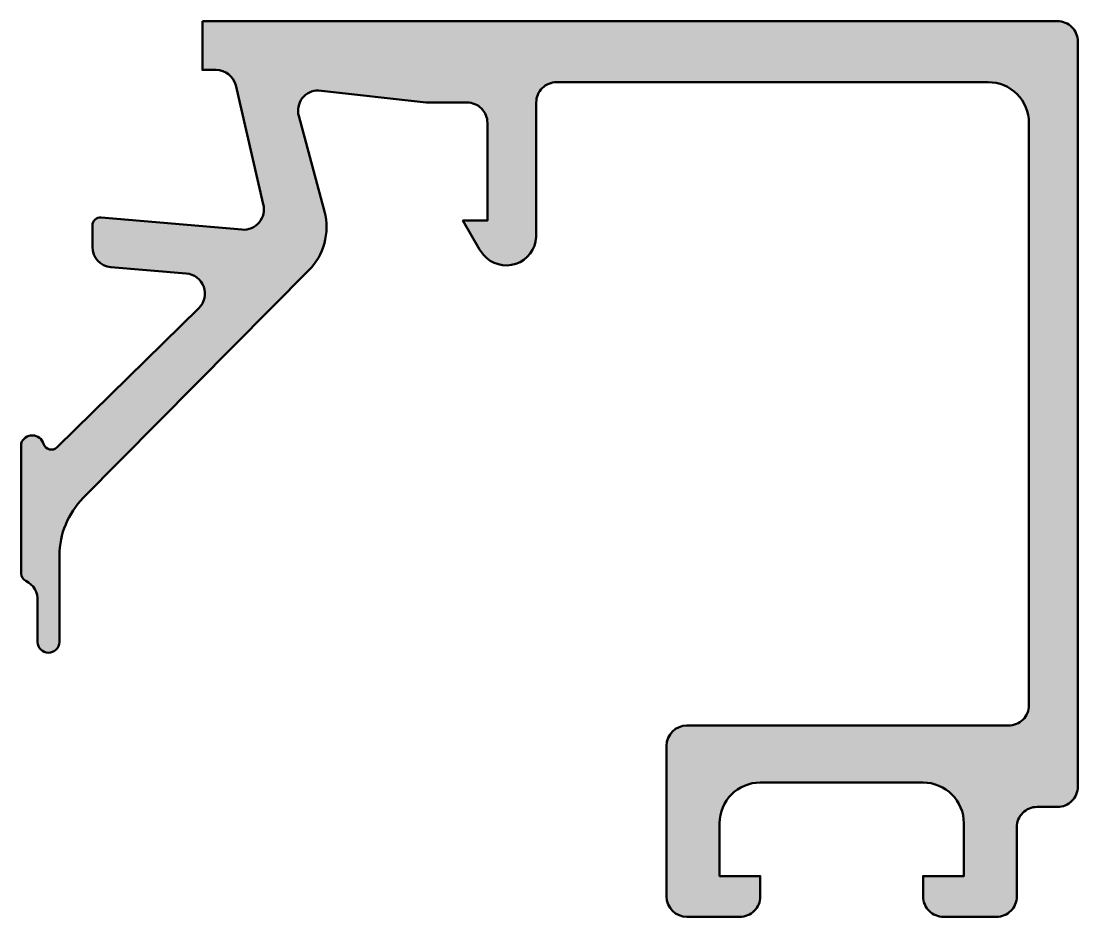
# Model space of a CAD drawing. Extents: x -4 to 22, y -22 to 0.
import ezdxf

# ---------------------------------------------------------------- set-up
doc = ezdxf.new("R2010")
doc.units = 0
doc.layers.add('0S-Alu contour', color=7, linetype='Continuous', lineweight=50)
doc.layers.add('0S-Alu hatch', color=252, linetype='Continuous', lineweight=25)

# ---------------------------------------------------------------- blocks, each defined once
blk = doc.blocks.new('189240__9E3845E5_E55D_4BA7_A5D9_3B0723285C87_')
at = {"layer": '0S-Alu hatch'}
h = blk.add_hatch(color=256, dxfattribs=at)
edge = h.paths.add_edge_path()
edge.add_line((0.5, 0), (0.5, -1.20001220703125))
edge.add_line((0.5, -1.20001220703125), (0.8369979858398438, -1.20001220703125))
edge.add_ellipse((0.8373748736087095, -1.698129857810164), major_axis=(-0.4981177933600593, 0), ratio=1, start_angle=194.7849358881777, end_angle=270.0433513535439, ccw=False)
edge.add_line((1.319000244140625, -1.571014404296875), (1.995002746582031, -4.492984771728515))
edge.add_ellipse((1.51147093015241, -4.62228875051399), major_axis=(-0.5005222636701417, 0), ratio=1, start_angle=85.13261834390869, end_angle=194.9714746716671, ccw=False)
edge.add_line((1.469001770019531, -5.12100601196289), (-1.983001708984375, -4.81900405883789))
edge.add_arc((-2.000097428706192, -5.018171276399617), 0.1998995852524142, 85.09398406941852, 179.9535411302847)
edge.add_line((-2.199996948242187, -5.018009185791021), (-2.199996948242187, -5.547008514404296))
edge.add_arc((-1.700283569074172, -5.547197124063374), 0.4997134147620209, 179.9783745295333, 264.9807980324286)
edge.add_line((-1.744003295898437, -6.044994354248045), (0.1063804626464844, -6.19683837890625))
edge.add_ellipse((0.0642992872682498, -6.694553735843006), major_axis=(-0.4994911429163647, 0), ratio=1, start_angle=134.8194325658602, end_angle=265.1672114210391, ccw=False)
edge.add_line((0.4163780212402327, -7.048858642578125), (-3.066407677957609, -10.46703112582501))
edge.add_ellipse((-3.20649877499554, -10.3242919072104), major_axis=(-0.2000000000000018, 0), ratio=1, start_angle=16.480324791534883, end_angle=134.4635590735882, ccw=False)
edge.add_arc((-3.67573551440455, -10.46311090666816), 0.2893402009049064, 16.48032479153507, 161.4222630945775)
edge.add_line((-3.94999885559082, -10.37092971801757), (-3.949998855590819, -13.56611945798112))
edge.add_arc((-3.749998855590966, -13.56611945798111), 0.1999999999998536, 180, 244.5584639014682)
edge.add_ellipse((-4.052680887786449, -14.20237552305606), major_axis=(-0.504583701882785, 0), ratio=1, start_angle=175.0260589006456, end_angle=244.55846390146598, ccw=False)
edge.add_line((-3.54999732971191, -14.24612426757813), (-3.549997329711914, -15.24996948242187))
edge.add_arc((-3.279513359069824, -15.24153434577916), 0.2706154650135358, 181.7862099046666, 358.2137900953334)
edge.add_line((-3.009029388427734, -15.24996948242187), (-3.009037017822265, -13.1251106262207))
edge.add_ellipse((-1.006400665246993, -13.1266350689319), major_axis=(-2.002636932791755, 0), ratio=1, start_angle=315.0223400847135, end_angle=359.9563854333871, ccw=False)
edge.add_line((-2.423030853271482, -11.71110916137695), (3.110000610351562, -6.127990722656248))
edge.add_arc((2.046545649105421, -5.066779044348756), 1.502367025987737, 315.0604944768675, 374.9586363659799)
edge.add_line((3.498001098632815, -4.678985595703128), (2.868652343749999, -2.329406738281249))
edge.add_ellipse((3.35159611991723, -2.199994440166193), major_axis=(-0.4999822335264367, 0), ratio=1, start_angle=-90.00226737133357, end_angle=15.000874823383981, ccw=False)
edge.add_line((3.351615905761718, -1.70001220703125), (5.999999999999998, -2))
edge.add_line((5.999999999999998, -2), (7, -2))
edge.add_ellipse((7.000239304143113, -2.499760695856886), major_axis=(-0.499760753150778, 0), ratio=1, start_angle=179.9725646364607, end_angle=270.0274353635372, ccw=False)
edge.add_line((7.5, -2.500000000000017), (7.499999999999999, -4.899993896484375))
edge.add_line((7.499999999999999, -4.899993896484375), (6.900001525878905, -4.899993896484375))
edge.add_line((6.900001525878905, -4.899993896484375), (7.309783935546872, -5.609771728515617))
edge.add_line((7.309783935546872, -5.609771728515617), (7.405654907226561, -5.74114990234375))
edge.add_arc((7.965216424563849, -5.263015822087502), 0.736017180769102, 220.5132237775056, 356.6781568099219)
edge.add_line((8.69999694824219, -5.3056640625), (8.699996948242188, -2.000000000000001))
edge.add_ellipse((9.199759202819711, -1.999762254577523), major_axis=(-0.4997623111272956, 0), ratio=1, start_angle=-90.02725657681037, end_angle=0.02725657679940241, ccw=False)
edge.add_line((9.199996948242188, -1.499999999999999), (19.80000305175781, -1.5))
edge.add_ellipse((19.80051816637697, -2.499484885380843), major_axis=(-0.9994850181207459, 0), ratio=1, start_angle=179.9704708981049, end_angle=270.0295291019022, ccw=False)
edge.add_line((20.80000305175781, -2.499999999999879), (20.80000305175781, -16.79999923706054))
edge.add_ellipse((20.30031033217549, -16.80030650393591), major_axis=(-0.4996928140533023, 0), ratio=1, start_angle=89.9673910147186, end_angle=180.0352318379516, ccw=False)
edge.add_line((20.30002593994141, -17.29999923706055), (12.39999389648437, -17.29999923706055))
edge.add_arc((12.40003589597032, -17.80004123654649), 0.500042001249753, 90.00481238232614, 179.9951876176889)
edge.add_line((11.89999389648437, -17.79999923706067), (11.89999389648437, -21.5))
edge.add_arc((12.40003589597032, -21.49995800051406), 0.500042001249753, 180.0048123823111, 269.9951876176738)
edge.add_line((12.39999389648437, -22), (13.70001220703125, -22))
edge.add_arc((13.70002252714179, -21.50001032011054), 0.499989679995963, 269.9988173780341, 360.0011826222799)
edge.add_line((14.20001220703125, -21.49999999999995), (14.20001220703125, -21))
edge.add_line((14.20001220703125, -21), (13.20001220703125, -21))
edge.add_line((13.20001220703125, -21), (13.20001220703125, -19.69998168945312))
edge.add_ellipse((14.20005759288476, -19.70002707530665), major_axis=(-1.000045386883407, 0), ratio=1, start_angle=270.00260029983747, end_angle=359.99739970021847, ccw=False)
edge.add_line((14.20001220703125, -18.69998168945313), (18.20001220703125, -18.69998168945312))
edge.add_ellipse((18.19996682117775, -19.70002707530662), major_axis=(-1.000045386883387, 0), ratio=1, start_angle=180.0026002997815, end_angle=269.99739970016367, ccw=False)
edge.add_line((19.20001220703125, -19.69998168945408), (19.20001220703125, -21))
edge.add_line((19.20001220703125, -21), (18.20001220703125, -21))
edge.add_line((18.20001220703125, -21), (18.20001220703125, -21.5))
edge.add_arc((18.70000188692071, -21.50001032011054), 0.4999896799959666, 179.9988173777201, 270.0011826219663)
edge.add_line((18.70001220703126, -22), (20.00003051757813, -22))
edge.add_arc((20.00027535573902, -21.5002448381609), 0.4997552218141941, 269.9719298704007, 360.0280701296023)
edge.add_line((20.50003051757812, -21.49999999999998), (20.5, -19.79998779296875))
edge.add_ellipse((20.99975896863922, -19.79974676160797), major_axis=(-0.4997590267633498, 0), ratio=1, start_angle=-90.02763347833451, end_angle=0.027633478345592266, ccw=False)
edge.add_line((21, -19.29998779296875), (21.50003051757813, -19.29998779296875))
edge.add_arc((21.50027535573903, -18.80023263112965), 0.499755221814187, 269.9719298703999, 360.0280701296023)
edge.add_line((22.00003051757812, -18.79998779296873), (22, -0.5000000000000036))
edge.add_arc((21.50023930414312, -0.4997606958568816), 0.4997607531507691, 359.9725646364607, 450.0274353635377)
edge.add_line((21.5, -3.5e-15), (0.5, 0))
at = {"layer": '0S-Alu contour', "color": 7}
for points in [[(0.5, 0), (0.5, -1.20001220703125), (0.8369979858398438, -1.20001220703125)], [(21.5, -3.5e-15), (0.5, 0)], [(22.00003051757812, -18.79998779296873), (22, -0.5000000000000036)], [(9.199996948242188, -1.499999999999999), (19.80000305175781, -1.5)], [(1.319000244140625, -1.571014404296875), (1.995002746582031, -4.492984771728515)], [(3.351615905761718, -1.70001220703125), (5.999999999999998, -2), (7, -2)], [(8.69999694824219, -5.3056640625), (8.699996948242188, -2.000000000000001)], [(3.498001098632815, -4.678985595703128), (2.868652343749999, -2.329406738281249)], [(7.5, -2.500000000000017), (7.499999999999999, -4.899993896484375), (6.900001525878905, -4.899993896484375), (7.309783935546872, -5.609771728515617), (7.405654907226561, -5.74114990234375)], [(20.80000305175781, -2.499999999999879), (20.80000305175781, -16.79999923706054)], [(1.469001770019531, -5.12100601196289), (-1.983001708984374, -4.81900405883789)], [(-2.199996948242187, -5.018009185791021), (-2.199996948242187, -5.547008514404296)], [(-2.423030853271482, -11.71110916137695), (3.110000610351562, -6.127990722656248)], [(-1.744003295898437, -6.044994354248045), (0.1063804626464844, -6.19683837890625)], [(0.4163780212402327, -7.048858642578125), (-3.066407677957609, -10.46703112582501)], [(-3.94999885559082, -10.37092971801757), (-3.949998855590819, -13.56611945798112)], [(-3.009029388427734, -15.24996948242187), (-3.009037017822265, -13.1251106262207)], [(-3.54999732971191, -14.24612426757813), (-3.549997329711914, -15.24996948242187)], [(20.30002593994141, -17.29999923706055), (12.39999389648437, -17.29999923706055)], [(11.89999389648437, -17.79999923706067), (11.89999389648437, -21.5)], [(14.20001220703125, -18.69998168945313), (18.20001220703125, -18.69998168945312)], [(21, -19.29998779296875), (21.50003051757813, -19.29998779296875)], [(14.20001220703125, -21.49999999999995), (14.20001220703125, -21), (13.20001220703125, -21), (13.20001220703125, -19.69998168945312)], [(19.20001220703125, -19.69998168945408), (19.20001220703125, -21), (18.20001220703125, -21), (18.20001220703125, -21.5)], [(20.50003051757812, -21.49999999999998), (20.5, -19.79998779296875)], [(12.39999389648437, -22), (13.70001220703125, -22)], [(18.70001220703126, -22), (20.00003051757813, -22)]]:
    blk.add_lwpolyline(points, dxfattribs=at)
for centre, radius, start, end in [((21.50023930414312, -0.4997606958568816), 0.4997607531507691, 359.9725646364607, 90.02743536353785), ((-2.000097428706192, -5.018171276399617), 0.1998995852524142, 85.09398406941852, 179.9535411302847), ((2.046545649105421, -5.066779044348756), 1.502367025987737, 315.0604944768675, 14.95863636597993), ((7.965216424563849, -5.263015822087502), 0.736017180769102, 220.5132237775056, 356.6781568099219), ((-1.700283569074172, -5.547197124063374), 0.4997134147620209, 179.9783745295333, 264.9807980324286), ((-3.67573551440455, -10.46311090666816), 0.2893402009049064, 16.48032479153507, 161.4222630945775), ((-3.749998855590966, -13.56611945798111), 0.1999999999998536, 180, 244.5584639014682), ((-3.279513359069824, -15.24153434577916), 0.2706154650135358, 181.7862099046666, 358.2137900953334), ((12.40003589597032, -17.80004123654649), 0.500042001249753, 90.00481238232614, 179.9951876176889), ((21.50027535573903, -18.80023263112965), 0.499755221814187, 269.9719298703999, 0.0280701296022991), ((12.40003589597032, -21.49995800051406), 0.500042001249753, 180.0048123823111, 269.9951876176738), ((13.70002252714179, -21.50001032011054), 0.499989679995963, 269.9988173780341, 0.0011826222798784), ((18.70000188692071, -21.50001032011054), 0.4999896799959666, 179.9988173777201, 270.0011826219663), ((20.00027535573902, -21.5002448381609), 0.4997552218141941, 269.9719298704007, 0.0280701296022991)]:
    blk.add_arc(centre, radius, start, end, dxfattribs=at)
at = {"layer": '0S-Alu contour', "color": 7, "extrusion": (0, 0, -1)}
for centre, radius, start, end in [((-0.8373748736087095, -1.698129857810164), 0.4981177933600593, 89.95664864645607, 165.2150641118223), ((-9.199759202819711, -1.999762254577523), 0.4997623111272956, 359.9727434232006, 90.02725657681044), ((-19.80051816637697, -2.499484885380843), 0.9994850181207459, 89.97047089809777, 180.0295291018952), ((-3.35159611991723, -2.199994440166193), 0.4999822335264367, 344.999125176616, 90.00226737133357), ((-7.000239304143113, -2.499760695856886), 0.499760753150778, 89.97256463646278, 180.0274353635393), ((-1.51147093015241, -4.62228875051399), 0.5005222636701417, 165.0285253283329, 274.8673816560913), ((-0.0642992872682498, -6.694553735843006), 0.4994911429163647, 94.8327885789609, 225.1805674341398), ((3.20649877499554, -10.3242919072104), 0.2000000000000018, 225.5364409264118, 343.5196752084651), ((1.006400665246993, -13.1266350689319), 2.002636932791755, 0.0436145666129186, 44.97765991528651), ((4.052680887786449, -14.20237552305606), 0.504583701882785, 115.441536098534, 184.9739410993544), ((-20.30031033217549, -16.80030650393591), 0.4996928140533024, 179.9647681620484, 270.0326089852814), ((-14.20005759288476, -19.70002707530665), 1.000045386883407, 0.0026002997815099, 89.99739970016253), ((-18.19996682117775, -19.70002707530662), 1.000045386883387, 90.00260029983635, 179.9973997002185), ((-20.99975896863922, -19.79974676160797), 0.4997590267633498, 359.9723665216544, 90.02763347833456)]:
    blk.add_arc(centre, radius, start, end, dxfattribs=at)
blk = doc.blocks.new('189240__60C69703_DCBF_4E88_835E_9A2B1B661669_')
at = {"layer": '0S-Alu contour', "color": 7}
blk.add_blockref('189240__9E3845E5_E55D_4BA7_A5D9_3B0723285C87_', (0, 0), dxfattribs=at)

msp = doc.modelspace()

# ---------------------------------------------------------------- block references
at = {"layer": '0S-Alu contour', "color": 7}
msp.add_blockref('189240__60C69703_DCBF_4E88_835E_9A2B1B661669_', (0, 0), dxfattribs=at)

doc.saveas('drawing.dxf')
